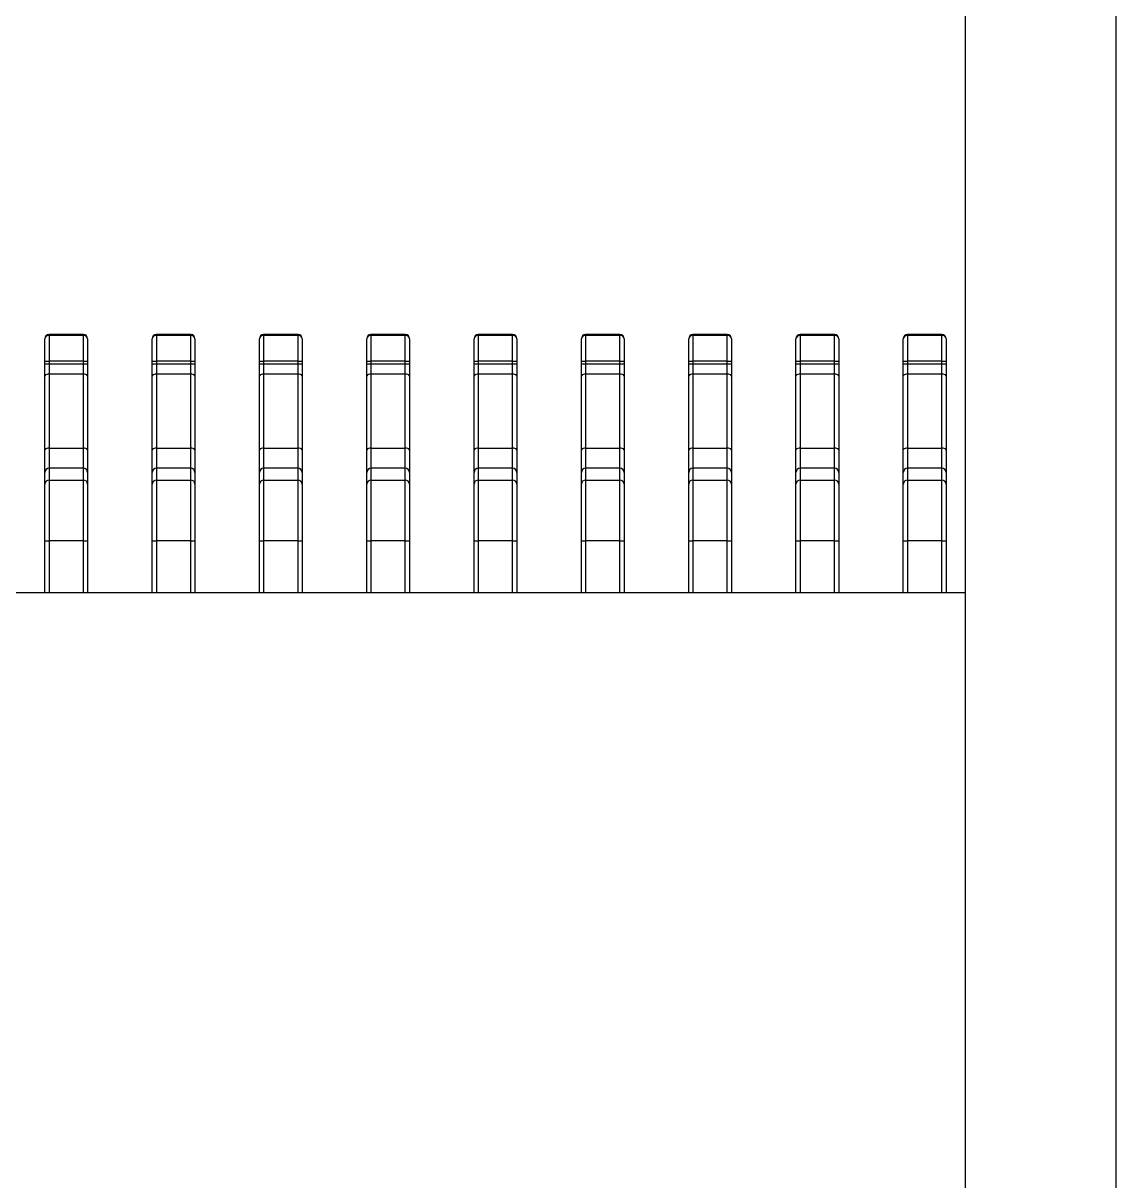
# Model space of a CAD drawing. Header units: millimetres. Extents: x -2889 to 8174, y 2447 to 8478.
# Drawn here: x 2749.143 to 2749.652, y 3453.499 to 3454.039 of the extents above; entities that cross this region are included whole.
import ezdxf

# ---------------------------------------------------------------- set-up
doc = ezdxf.new("R2010")
doc.units = ezdxf.units.MM

msp = doc.modelspace()

# ---------------------------------------------------------------- linework, layer by layer
at = {"color": 7, "linetype": 'Continuous', "lineweight": 25}
for p, q in [((2749.581919643147, 3448.57660896524), (2749.581919643147, 3474.43660896524)), ((2749.651919643146, 3474.43660896524), (2749.651919643146, 3448.57660896524)), ((2749.170911607211, 3453.893485071058), (2749.154911607211, 3453.893485071058)), ((2749.154911607211, 3453.893091860363), (2749.154911607211, 3453.881040940575)), ((2749.170911607211, 3453.893091860363), (2749.154911607211, 3453.893091860363)), ((2749.170911607211, 3453.881040940575), (2749.170911607211, 3453.893091860363)), ((2749.220911607211, 3453.893485071058), (2749.204911607211, 3453.893485071058)), ((2749.204911607211, 3453.893091860363), (2749.204911607211, 3453.881040940575)), ((2749.220911607211, 3453.893091860363), (2749.204911607211, 3453.893091860363)), ((2749.220911607211, 3453.881040940575), (2749.220911607211, 3453.893091860363)), ((2749.270911607211, 3453.893485071058), (2749.254911607211, 3453.893485071058)), ((2749.254911607211, 3453.893091860363), (2749.254911607211, 3453.881040940575)), ((2749.270911607211, 3453.893091860363), (2749.254911607211, 3453.893091860363)), ((2749.270911607211, 3453.881040940575), (2749.270911607211, 3453.893091860363)), ((2749.320911607211, 3453.893485071058), (2749.304911607211, 3453.893485071058)), ((2749.304911607211, 3453.893091860363), (2749.304911607211, 3453.881040940575)), ((2749.320911607211, 3453.893091860363), (2749.304911607211, 3453.893091860363)), ((2749.320911607211, 3453.881040940575), (2749.320911607211, 3453.893091860363)), ((2749.370911607211, 3453.893485071058), (2749.354911607211, 3453.893485071058)), ((2749.354911607211, 3453.893091860363), (2749.354911607211, 3453.881040940575)), ((2749.370911607211, 3453.893091860363), (2749.354911607211, 3453.893091860363)), ((2749.370911607211, 3453.881040940575), (2749.370911607211, 3453.893091860363)), ((2749.420911607211, 3453.893485071058), (2749.404911607211, 3453.893485071058)), ((2749.404911607211, 3453.893091860363), (2749.404911607211, 3453.881040940575)), ((2749.420911607211, 3453.893091860363), (2749.404911607211, 3453.893091860363)), ((2749.420911607211, 3453.881040940575), (2749.420911607211, 3453.893091860363)), ((2749.470911607211, 3453.893485071058), (2749.454911607211, 3453.893485071058)), ((2749.454911607211, 3453.893091860363), (2749.454911607211, 3453.881040940575)), ((2749.470911607211, 3453.893091860363), (2749.454911607211, 3453.893091860363)), ((2749.470911607211, 3453.881040940575), (2749.470911607211, 3453.893091860363)), ((2749.520911607211, 3453.893485071058), (2749.504911607211, 3453.893485071058)), ((2749.504911607211, 3453.893091860363), (2749.504911607211, 3453.881040940575)), ((2749.520911607211, 3453.893091860363), (2749.504911607211, 3453.893091860363)), ((2749.520911607211, 3453.881040940575), (2749.520911607211, 3453.893091860363)), ((2749.570911607211, 3453.893485071058), (2749.554911607211, 3453.893485071058)), ((2749.554911607211, 3453.893091860363), (2749.554911607211, 3453.881040940575)), ((2749.570911607211, 3453.893091860363), (2749.554911607211, 3453.893091860363)), ((2749.570911607211, 3453.881040940575), (2749.570911607211, 3453.893091860363)), ((2749.152911607211, 3453.881040940575), (2749.152911607211, 3453.891485071058)), ((2749.172911607211, 3453.891485071058), (2749.172911607211, 3453.881040940575)), ((2749.202911607211, 3453.881040940575), (2749.202911607211, 3453.891485071058)), ((2749.222911607211, 3453.891485071058), (2749.222911607211, 3453.881040940575)), ((2749.252911607211, 3453.881040940575), (2749.252911607211, 3453.891485071058)), ((2749.272911607211, 3453.891485071058), (2749.272911607211, 3453.881040940575)), ((2749.302911607211, 3453.881040940575), (2749.302911607211, 3453.891485071058)), ((2749.322911607211, 3453.891485071058), (2749.322911607211, 3453.881040940575)), ((2749.352911607211, 3453.881040940575), (2749.352911607211, 3453.891485071058)), ((2749.372911607211, 3453.891485071058), (2749.372911607211, 3453.881040940575)), ((2749.402911607211, 3453.881040940575), (2749.402911607211, 3453.891485071058)), ((2749.422911607211, 3453.891485071058), (2749.422911607211, 3453.881040940575)), ((2749.452911607211, 3453.881040940575), (2749.452911607211, 3453.891485071058)), ((2749.472911607211, 3453.891485071058), (2749.472911607211, 3453.881040940575)), ((2749.502911607211, 3453.881040940575), (2749.502911607211, 3453.891485071058)), ((2749.522911607211, 3453.891485071058), (2749.522911607211, 3453.881040940575)), ((2749.552911607211, 3453.881040940575), (2749.552911607211, 3453.891485071058)), ((2749.572911607211, 3453.891485071058), (2749.572911607211, 3453.881040940575)), ((2749.152911607211, 3453.881040940575), (2749.154911607211, 3453.881040940575)), ((2749.152911607211, 3453.87982782583), (2749.152911607211, 3453.881040940575)), ((2749.152911607211, 3453.87982782583), (2749.154911607211, 3453.87982782583)), ((2749.152911607211, 3453.874315098251), (2749.152911607211, 3453.87982782583)), ((2749.170911607211, 3453.881040940575), (2749.154911607211, 3453.881040940575)), ((2749.154911607211, 3453.881040940575), (2749.154911607211, 3453.87982782583)), ((2749.154911607211, 3453.87982782583), (2749.154911607211, 3453.874963654437)), ((2749.154911607211, 3453.87982782583), (2749.170911607211, 3453.87982782583)), ((2749.170911607211, 3453.87982782583), (2749.170911607211, 3453.881040940575)), ((2749.170911607211, 3453.881040940575), (2749.172911607211, 3453.881040940575)), ((2749.170911607211, 3453.874963654437), (2749.170911607211, 3453.87982782583)), ((2749.170911607211, 3453.87982782583), (2749.172911607211, 3453.87982782583)), ((2749.172911607211, 3453.881040940575), (2749.172911607211, 3453.87982782583)), ((2749.172911607211, 3453.87982782583), (2749.172911607211, 3453.874315098251)), ((2749.202911607211, 3453.881040940575), (2749.204911607211, 3453.881040940575)), ((2749.202911607211, 3453.87982782583), (2749.202911607211, 3453.881040940575)), ((2749.202911607211, 3453.87982782583), (2749.204911607211, 3453.87982782583)), ((2749.202911607211, 3453.874315098251), (2749.202911607211, 3453.87982782583)), ((2749.204911607211, 3453.881040940575), (2749.204911607211, 3453.87982782583)), ((2749.220911607211, 3453.881040940575), (2749.204911607211, 3453.881040940575)), ((2749.204911607211, 3453.87982782583), (2749.204911607211, 3453.874963654437)), ((2749.204911607211, 3453.87982782583), (2749.220911607211, 3453.87982782583)), ((2749.220911607211, 3453.87982782583), (2749.220911607211, 3453.881040940575)), ((2749.220911607211, 3453.881040940575), (2749.222911607211, 3453.881040940575)), ((2749.220911607211, 3453.874963654437), (2749.220911607211, 3453.87982782583)), ((2749.220911607211, 3453.87982782583), (2749.222911607211, 3453.87982782583)), ((2749.222911607211, 3453.881040940575), (2749.222911607211, 3453.87982782583)), ((2749.222911607211, 3453.87982782583), (2749.222911607211, 3453.874315098251)), ((2749.252911607211, 3453.881040940575), (2749.254911607211, 3453.881040940575)), ((2749.252911607211, 3453.87982782583), (2749.252911607211, 3453.881040940575)), ((2749.252911607211, 3453.87982782583), (2749.254911607211, 3453.87982782583)), ((2749.252911607211, 3453.874315098251), (2749.252911607211, 3453.87982782583)), ((2749.270911607211, 3453.881040940575), (2749.254911607211, 3453.881040940575)), ((2749.254911607211, 3453.881040940575), (2749.254911607211, 3453.87982782583)), ((2749.254911607211, 3453.87982782583), (2749.254911607211, 3453.874963654437)), ((2749.254911607211, 3453.87982782583), (2749.270911607211, 3453.87982782583)), ((2749.270911607211, 3453.87982782583), (2749.270911607211, 3453.881040940575)), ((2749.270911607211, 3453.881040940575), (2749.272911607211, 3453.881040940575)), ((2749.270911607211, 3453.874963654437), (2749.270911607211, 3453.87982782583)), ((2749.270911607211, 3453.87982782583), (2749.272911607211, 3453.87982782583)), ((2749.272911607211, 3453.881040940575), (2749.272911607211, 3453.87982782583)), ((2749.272911607211, 3453.87982782583), (2749.272911607211, 3453.874315098251)), ((2749.302911607211, 3453.881040940575), (2749.304911607211, 3453.881040940575)), ((2749.302911607211, 3453.87982782583), (2749.302911607211, 3453.881040940575)), ((2749.302911607211, 3453.87982782583), (2749.304911607211, 3453.87982782583)), ((2749.302911607211, 3453.874315098251), (2749.302911607211, 3453.87982782583)), ((2749.304911607211, 3453.881040940575), (2749.304911607211, 3453.87982782583)), ((2749.320911607211, 3453.881040940575), (2749.304911607211, 3453.881040940575)), ((2749.304911607211, 3453.87982782583), (2749.304911607211, 3453.874963654437)), ((2749.304911607211, 3453.87982782583), (2749.320911607211, 3453.87982782583)), ((2749.320911607211, 3453.87982782583), (2749.320911607211, 3453.881040940575)), ((2749.320911607211, 3453.881040940575), (2749.322911607211, 3453.881040940575)), ((2749.320911607211, 3453.874963654437), (2749.320911607211, 3453.87982782583)), ((2749.320911607211, 3453.87982782583), (2749.322911607211, 3453.87982782583)), ((2749.322911607211, 3453.881040940575), (2749.322911607211, 3453.87982782583)), ((2749.322911607211, 3453.87982782583), (2749.322911607211, 3453.874315098251)), ((2749.352911607211, 3453.881040940575), (2749.354911607211, 3453.881040940575)), ((2749.352911607211, 3453.87982782583), (2749.352911607211, 3453.881040940575)), ((2749.352911607211, 3453.87982782583), (2749.354911607211, 3453.87982782583)), ((2749.352911607211, 3453.874315098251), (2749.352911607211, 3453.87982782583)), ((2749.370911607211, 3453.881040940575), (2749.354911607211, 3453.881040940575)), ((2749.354911607211, 3453.881040940575), (2749.354911607211, 3453.87982782583)), ((2749.354911607211, 3453.87982782583), (2749.354911607211, 3453.874963654437)), ((2749.354911607211, 3453.87982782583), (2749.370911607211, 3453.87982782583)), ((2749.370911607211, 3453.87982782583), (2749.370911607211, 3453.881040940575)), ((2749.370911607211, 3453.881040940575), (2749.372911607211, 3453.881040940575)), ((2749.370911607211, 3453.874963654437), (2749.370911607211, 3453.87982782583)), ((2749.370911607211, 3453.87982782583), (2749.372911607211, 3453.87982782583)), ((2749.372911607211, 3453.881040940575), (2749.372911607211, 3453.87982782583)), ((2749.372911607211, 3453.87982782583), (2749.372911607211, 3453.874315098251)), ((2749.402911607211, 3453.881040940575), (2749.404911607211, 3453.881040940575)), ((2749.402911607211, 3453.87982782583), (2749.402911607211, 3453.881040940575)), ((2749.402911607211, 3453.87982782583), (2749.404911607211, 3453.87982782583)), ((2749.402911607211, 3453.874315098251), (2749.402911607211, 3453.87982782583)), ((2749.420911607211, 3453.881040940575), (2749.404911607211, 3453.881040940575)), ((2749.404911607211, 3453.881040940575), (2749.404911607211, 3453.87982782583)), ((2749.404911607211, 3453.87982782583), (2749.404911607211, 3453.874963654437)), ((2749.404911607211, 3453.87982782583), (2749.420911607211, 3453.87982782583)), ((2749.420911607211, 3453.87982782583), (2749.420911607211, 3453.881040940575)), ((2749.420911607211, 3453.881040940575), (2749.422911607211, 3453.881040940575)), ((2749.420911607211, 3453.874963654437), (2749.420911607211, 3453.87982782583)), ((2749.420911607211, 3453.87982782583), (2749.422911607211, 3453.87982782583)), ((2749.422911607211, 3453.881040940575), (2749.422911607211, 3453.87982782583)), ((2749.422911607211, 3453.87982782583), (2749.422911607211, 3453.874315098251)), ((2749.452911607211, 3453.881040940575), (2749.454911607211, 3453.881040940575)), ((2749.452911607211, 3453.87982782583), (2749.452911607211, 3453.881040940575)), ((2749.452911607211, 3453.87982782583), (2749.454911607211, 3453.87982782583)), ((2749.452911607211, 3453.874315098251), (2749.452911607211, 3453.87982782583)), ((2749.470911607211, 3453.881040940575), (2749.454911607211, 3453.881040940575)), ((2749.454911607211, 3453.881040940575), (2749.454911607211, 3453.87982782583)), ((2749.454911607211, 3453.87982782583), (2749.454911607211, 3453.874963654437)), ((2749.454911607211, 3453.87982782583), (2749.470911607211, 3453.87982782583)), ((2749.470911607211, 3453.87982782583), (2749.470911607211, 3453.881040940575)), ((2749.470911607211, 3453.881040940575), (2749.472911607211, 3453.881040940575)), ((2749.470911607211, 3453.874963654437), (2749.470911607211, 3453.87982782583)), ((2749.470911607211, 3453.87982782583), (2749.472911607211, 3453.87982782583)), ((2749.472911607211, 3453.881040940575), (2749.472911607211, 3453.87982782583)), ((2749.472911607211, 3453.87982782583), (2749.472911607211, 3453.874315098251)), ((2749.502911607211, 3453.881040940575), (2749.504911607211, 3453.881040940575)), ((2749.502911607211, 3453.87982782583), (2749.502911607211, 3453.881040940575)), ((2749.502911607211, 3453.87982782583), (2749.504911607211, 3453.87982782583)), ((2749.502911607211, 3453.874315098251), (2749.502911607211, 3453.87982782583)), ((2749.504911607211, 3453.881040940575), (2749.504911607211, 3453.87982782583)), ((2749.520911607211, 3453.881040940575), (2749.504911607211, 3453.881040940575)), ((2749.504911607211, 3453.87982782583), (2749.504911607211, 3453.874963654437)), ((2749.504911607211, 3453.87982782583), (2749.520911607211, 3453.87982782583)), ((2749.520911607211, 3453.881040940575), (2749.522911607211, 3453.881040940575)), ((2749.520911607211, 3453.87982782583), (2749.520911607211, 3453.881040940575)), ((2749.520911607211, 3453.874963654437), (2749.520911607211, 3453.87982782583)), ((2749.520911607211, 3453.87982782583), (2749.522911607211, 3453.87982782583)), ((2749.522911607211, 3453.881040940575), (2749.522911607211, 3453.87982782583)), ((2749.522911607211, 3453.87982782583), (2749.522911607211, 3453.874315098251)), ((2749.552911607211, 3453.881040940575), (2749.554911607211, 3453.881040940575)), ((2749.552911607211, 3453.87982782583), (2749.552911607211, 3453.881040940575)), ((2749.552911607211, 3453.87982782583), (2749.554911607211, 3453.87982782583)), ((2749.552911607211, 3453.874315098251), (2749.552911607211, 3453.87982782583)), ((2749.570911607211, 3453.881040940575), (2749.554911607211, 3453.881040940575)), ((2749.554911607211, 3453.881040940575), (2749.554911607211, 3453.87982782583)), ((2749.554911607211, 3453.87982782583), (2749.554911607211, 3453.874963654437)), ((2749.554911607211, 3453.87982782583), (2749.570911607211, 3453.87982782583)), ((2749.570911607211, 3453.87982782583), (2749.570911607211, 3453.881040940575)), ((2749.570911607211, 3453.881040940575), (2749.572911607211, 3453.881040940575)), ((2749.570911607211, 3453.874963654437), (2749.570911607211, 3453.87982782583)), ((2749.570911607211, 3453.87982782583), (2749.572911607211, 3453.87982782583)), ((2749.572911607211, 3453.881040940575), (2749.572911607211, 3453.87982782583)), ((2749.572911607211, 3453.87982782583), (2749.572911607211, 3453.874315098251)), ((2749.152911607211, 3453.839808872157), (2749.152911607211, 3453.874315098251)), ((2749.154911607211, 3453.874963654437), (2749.154911607211, 3453.840457428343)), ((2749.170911607211, 3453.874963654437), (2749.154911607211, 3453.874963654437)), ((2749.170911607211, 3453.840457428343), (2749.170911607211, 3453.874963654437)), ((2749.172911607211, 3453.874315098251), (2749.172911607211, 3453.839808872157)), ((2749.202911607211, 3453.839808872157), (2749.202911607211, 3453.874315098251)), ((2749.204911607211, 3453.874963654437), (2749.204911607211, 3453.840457428343)), ((2749.220911607211, 3453.874963654437), (2749.204911607211, 3453.874963654437)), ((2749.220911607211, 3453.840457428343), (2749.220911607211, 3453.874963654437)), ((2749.222911607211, 3453.874315098251), (2749.222911607211, 3453.839808872157)), ((2749.252911607211, 3453.839808872157), (2749.252911607211, 3453.874315098251)), ((2749.254911607211, 3453.874963654437), (2749.254911607211, 3453.840457428343)), ((2749.270911607211, 3453.874963654437), (2749.254911607211, 3453.874963654437)), ((2749.270911607211, 3453.840457428343), (2749.270911607211, 3453.874963654437)), ((2749.272911607211, 3453.874315098251), (2749.272911607211, 3453.839808872157)), ((2749.302911607211, 3453.839808872157), (2749.302911607211, 3453.874315098251)), ((2749.304911607211, 3453.874963654437), (2749.304911607211, 3453.840457428343)), ((2749.320911607211, 3453.874963654437), (2749.304911607211, 3453.874963654437)), ((2749.320911607211, 3453.840457428343), (2749.320911607211, 3453.874963654437)), ((2749.322911607211, 3453.874315098251), (2749.322911607211, 3453.839808872157)), ((2749.352911607211, 3453.839808872157), (2749.352911607211, 3453.874315098251)), ((2749.354911607211, 3453.874963654437), (2749.354911607211, 3453.840457428343)), ((2749.370911607211, 3453.874963654437), (2749.354911607211, 3453.874963654437)), ((2749.370911607211, 3453.840457428343), (2749.370911607211, 3453.874963654437)), ((2749.372911607211, 3453.874315098251), (2749.372911607211, 3453.839808872157)), ((2749.402911607211, 3453.839808872157), (2749.402911607211, 3453.874315098251)), ((2749.404911607211, 3453.874963654437), (2749.404911607211, 3453.840457428343)), ((2749.420911607211, 3453.874963654437), (2749.404911607211, 3453.874963654437)), ((2749.420911607211, 3453.840457428343), (2749.420911607211, 3453.874963654437)), ((2749.422911607211, 3453.874315098251), (2749.422911607211, 3453.839808872157)), ((2749.452911607211, 3453.839808872157), (2749.452911607211, 3453.874315098251)), ((2749.454911607211, 3453.874963654437), (2749.454911607211, 3453.840457428343)), ((2749.470911607211, 3453.874963654437), (2749.454911607211, 3453.874963654437)), ((2749.470911607211, 3453.840457428343), (2749.470911607211, 3453.874963654437)), ((2749.472911607211, 3453.874315098251), (2749.472911607211, 3453.839808872157)), ((2749.502911607211, 3453.839808872157), (2749.502911607211, 3453.874315098251)), ((2749.504911607211, 3453.874963654437), (2749.504911607211, 3453.840457428343)), ((2749.520911607211, 3453.874963654437), (2749.504911607211, 3453.874963654437)), ((2749.520911607211, 3453.840457428343), (2749.520911607211, 3453.874963654437)), ((2749.522911607211, 3453.874315098251), (2749.522911607211, 3453.839808872157)), ((2749.552911607211, 3453.839808872157), (2749.552911607211, 3453.874315098251)), ((2749.554911607211, 3453.874963654437), (2749.554911607211, 3453.840457428343)), ((2749.570911607211, 3453.874963654437), (2749.554911607211, 3453.874963654437)), ((2749.570911607211, 3453.840457428343), (2749.570911607211, 3453.874963654437)), ((2749.572911607211, 3453.874315098251), (2749.572911607211, 3453.839808872157)), ((2749.152911607211, 3453.829258728228), (2749.152911607211, 3453.839808872157)), ((2749.154911607211, 3453.840457428343), (2749.154911607211, 3453.831148477817)), ((2749.154911607211, 3453.840457428343), (2749.170911607211, 3453.840457428343)), ((2749.170911607211, 3453.831148477817), (2749.170911607211, 3453.840457428343)), ((2749.172911607211, 3453.839808872157), (2749.172911607211, 3453.829258728228)), ((2749.202911607211, 3453.829258728228), (2749.202911607211, 3453.839808872157)), ((2749.204911607211, 3453.840457428343), (2749.204911607211, 3453.831148477817)), ((2749.204911607211, 3453.840457428343), (2749.220911607211, 3453.840457428343)), ((2749.220911607211, 3453.831148477817), (2749.220911607211, 3453.840457428343)), ((2749.222911607211, 3453.839808872157), (2749.222911607211, 3453.829258728228)), ((2749.252911607211, 3453.829258728228), (2749.252911607211, 3453.839808872157)), ((2749.254911607211, 3453.840457428343), (2749.254911607211, 3453.831148477817)), ((2749.254911607211, 3453.840457428343), (2749.270911607211, 3453.840457428343)), ((2749.270911607211, 3453.831148477817), (2749.270911607211, 3453.840457428343)), ((2749.272911607211, 3453.839808872157), (2749.272911607211, 3453.829258728228)), ((2749.302911607211, 3453.829258728228), (2749.302911607211, 3453.839808872157)), ((2749.304911607211, 3453.840457428343), (2749.304911607211, 3453.831148477817)), ((2749.304911607211, 3453.840457428343), (2749.320911607211, 3453.840457428343)), ((2749.320911607211, 3453.831148477817), (2749.320911607211, 3453.840457428343)), ((2749.322911607211, 3453.839808872157), (2749.322911607211, 3453.829258728228)), ((2749.352911607211, 3453.829258728228), (2749.352911607211, 3453.839808872157)), ((2749.354911607211, 3453.840457428343), (2749.354911607211, 3453.831148477817)), ((2749.354911607211, 3453.840457428343), (2749.370911607211, 3453.840457428343)), ((2749.370911607211, 3453.831148477817), (2749.370911607211, 3453.840457428343)), ((2749.372911607211, 3453.839808872157), (2749.372911607211, 3453.829258728228)), ((2749.402911607211, 3453.829258728228), (2749.402911607211, 3453.839808872157)), ((2749.404911607211, 3453.840457428343), (2749.404911607211, 3453.831148477817)), ((2749.404911607211, 3453.840457428343), (2749.420911607211, 3453.840457428343)), ((2749.420911607211, 3453.831148477817), (2749.420911607211, 3453.840457428343)), ((2749.422911607211, 3453.839808872157), (2749.422911607211, 3453.829258728228)), ((2749.452911607211, 3453.829258728228), (2749.452911607211, 3453.839808872157)), ((2749.454911607211, 3453.840457428343), (2749.454911607211, 3453.831148477817)), ((2749.454911607211, 3453.840457428343), (2749.470911607211, 3453.840457428343)), ((2749.470911607211, 3453.831148477817), (2749.470911607211, 3453.840457428343)), ((2749.472911607211, 3453.839808872157), (2749.472911607211, 3453.829258728228)), ((2749.502911607211, 3453.829258728228), (2749.502911607211, 3453.839808872157)), ((2749.504911607211, 3453.840457428343), (2749.504911607211, 3453.831148477817)), ((2749.504911607211, 3453.840457428343), (2749.520911607211, 3453.840457428343)), ((2749.520911607211, 3453.831148477817), (2749.520911607211, 3453.840457428343)), ((2749.522911607211, 3453.839808872157), (2749.522911607211, 3453.829258728228)), ((2749.552911607211, 3453.829258728228), (2749.552911607211, 3453.839808872157)), ((2749.554911607211, 3453.840457428343), (2749.554911607211, 3453.831148477817)), ((2749.554911607211, 3453.840457428343), (2749.570911607211, 3453.840457428343)), ((2749.570911607211, 3453.831148477817), (2749.570911607211, 3453.840457428343)), ((2749.572911607211, 3453.839808872157), (2749.572911607211, 3453.829258728228)), ((2749.152911607211, 3453.823759829817), (2749.152911607211, 3453.829258728228)), ((2749.154911607211, 3453.831148477817), (2749.154911607211, 3453.825649579406)), ((2749.170911607211, 3453.831148477817), (2749.154911607211, 3453.831148477817)), ((2749.170911607211, 3453.825649579406), (2749.170911607211, 3453.831148477817)), ((2749.172911607211, 3453.829258728228), (2749.172911607211, 3453.823759829817)), ((2749.202911607211, 3453.823759829817), (2749.202911607211, 3453.829258728228)), ((2749.204911607211, 3453.831148477817), (2749.204911607211, 3453.825649579406)), ((2749.220911607211, 3453.831148477817), (2749.204911607211, 3453.831148477817)), ((2749.220911607211, 3453.825649579406), (2749.220911607211, 3453.831148477817)), ((2749.222911607211, 3453.829258728228), (2749.222911607211, 3453.823759829817)), ((2749.252911607211, 3453.823759829817), (2749.252911607211, 3453.829258728228)), ((2749.254911607211, 3453.831148477817), (2749.254911607211, 3453.825649579406)), ((2749.270911607211, 3453.831148477817), (2749.254911607211, 3453.831148477817)), ((2749.270911607211, 3453.825649579406), (2749.270911607211, 3453.831148477817)), ((2749.272911607211, 3453.829258728228), (2749.272911607211, 3453.823759829817)), ((2749.302911607211, 3453.823759829817), (2749.302911607211, 3453.829258728228)), ((2749.304911607211, 3453.831148477817), (2749.304911607211, 3453.825649579406)), ((2749.320911607211, 3453.831148477817), (2749.304911607211, 3453.831148477817)), ((2749.320911607211, 3453.825649579406), (2749.320911607211, 3453.831148477817)), ((2749.322911607211, 3453.829258728228), (2749.322911607211, 3453.823759829817)), ((2749.352911607211, 3453.823759829817), (2749.352911607211, 3453.829258728228)), ((2749.354911607211, 3453.831148477817), (2749.354911607211, 3453.825649579406)), ((2749.370911607211, 3453.831148477817), (2749.354911607211, 3453.831148477817)), ((2749.370911607211, 3453.825649579406), (2749.370911607211, 3453.831148477817)), ((2749.372911607211, 3453.829258728228), (2749.372911607211, 3453.823759829817)), ((2749.402911607211, 3453.823759829817), (2749.402911607211, 3453.829258728228)), ((2749.404911607211, 3453.831148477817), (2749.404911607211, 3453.825649579406)), ((2749.420911607211, 3453.831148477817), (2749.404911607211, 3453.831148477817)), ((2749.420911607211, 3453.825649579406), (2749.420911607211, 3453.831148477817)), ((2749.422911607211, 3453.829258728228), (2749.422911607211, 3453.823759829817)), ((2749.452911607211, 3453.823759829817), (2749.452911607211, 3453.829258728228)), ((2749.454911607211, 3453.831148477817), (2749.454911607211, 3453.825649579406)), ((2749.470911607211, 3453.831148477817), (2749.454911607211, 3453.831148477817)), ((2749.470911607211, 3453.825649579406), (2749.470911607211, 3453.831148477817)), ((2749.472911607211, 3453.829258728228), (2749.472911607211, 3453.823759829817)), ((2749.502911607211, 3453.823759829817), (2749.502911607211, 3453.829258728228)), ((2749.504911607211, 3453.831148477817), (2749.504911607211, 3453.825649579406)), ((2749.520911607211, 3453.831148477817), (2749.504911607211, 3453.831148477817)), ((2749.520911607211, 3453.825649579406), (2749.520911607211, 3453.831148477817)), ((2749.522911607211, 3453.829258728228), (2749.522911607211, 3453.823759829817)), ((2749.552911607211, 3453.823759829817), (2749.552911607211, 3453.829258728228)), ((2749.554911607211, 3453.831148477817), (2749.554911607211, 3453.825649579406)), ((2749.570911607211, 3453.831148477817), (2749.554911607211, 3453.831148477817)), ((2749.570911607211, 3453.825649579406), (2749.570911607211, 3453.831148477817)), ((2749.572911607211, 3453.829258728228), (2749.572911607211, 3453.823759829817)), ((2749.152911607211, 3453.79730333557), (2749.152911607211, 3453.823759829817)), ((2749.154911607211, 3453.825649579406), (2749.154911607211, 3453.79730333557)), ((2749.154911607211, 3453.825649579406), (2749.170911607211, 3453.825649579406)), ((2749.170911607211, 3453.79730333557), (2749.170911607211, 3453.825649579406)), ((2749.172911607211, 3453.823759829817), (2749.172911607211, 3453.79730333557)), ((2749.202911607211, 3453.79730333557), (2749.202911607211, 3453.823759829817)), ((2749.204911607211, 3453.825649579406), (2749.204911607211, 3453.79730333557)), ((2749.204911607211, 3453.825649579406), (2749.220911607211, 3453.825649579406)), ((2749.220911607211, 3453.79730333557), (2749.220911607211, 3453.825649579406)), ((2749.222911607211, 3453.823759829817), (2749.222911607211, 3453.79730333557)), ((2749.252911607211, 3453.79730333557), (2749.252911607211, 3453.823759829817)), ((2749.254911607211, 3453.825649579406), (2749.254911607211, 3453.79730333557)), ((2749.254911607211, 3453.825649579406), (2749.270911607211, 3453.825649579406)), ((2749.270911607211, 3453.79730333557), (2749.270911607211, 3453.825649579406)), ((2749.272911607211, 3453.823759829817), (2749.272911607211, 3453.79730333557)), ((2749.302911607211, 3453.79730333557), (2749.302911607211, 3453.823759829817)), ((2749.304911607211, 3453.825649579406), (2749.304911607211, 3453.79730333557)), ((2749.304911607211, 3453.825649579406), (2749.320911607211, 3453.825649579406)), ((2749.320911607211, 3453.79730333557), (2749.320911607211, 3453.825649579406)), ((2749.322911607211, 3453.823759829817), (2749.322911607211, 3453.79730333557)), ((2749.352911607211, 3453.79730333557), (2749.352911607211, 3453.823759829817)), ((2749.354911607211, 3453.825649579406), (2749.354911607211, 3453.79730333557)), ((2749.354911607211, 3453.825649579406), (2749.370911607211, 3453.825649579406)), ((2749.370911607211, 3453.79730333557), (2749.370911607211, 3453.825649579406)), ((2749.372911607211, 3453.823759829817), (2749.372911607211, 3453.79730333557)), ((2749.402911607211, 3453.79730333557), (2749.402911607211, 3453.823759829817)), ((2749.404911607211, 3453.825649579406), (2749.404911607211, 3453.79730333557)), ((2749.404911607211, 3453.825649579406), (2749.420911607211, 3453.825649579406)), ((2749.420911607211, 3453.79730333557), (2749.420911607211, 3453.825649579406)), ((2749.422911607211, 3453.823759829817), (2749.422911607211, 3453.79730333557)), ((2749.452911607211, 3453.79730333557), (2749.452911607211, 3453.823759829817)), ((2749.454911607211, 3453.825649579406), (2749.454911607211, 3453.79730333557)), ((2749.454911607211, 3453.825649579406), (2749.470911607211, 3453.825649579406)), ((2749.470911607211, 3453.79730333557), (2749.470911607211, 3453.825649579406)), ((2749.472911607211, 3453.823759829817), (2749.472911607211, 3453.79730333557)), ((2749.502911607211, 3453.79730333557), (2749.502911607211, 3453.823759829817)), ((2749.504911607211, 3453.825649579406), (2749.504911607211, 3453.79730333557)), ((2749.504911607211, 3453.825649579406), (2749.520911607211, 3453.825649579406)), ((2749.520911607211, 3453.79730333557), (2749.520911607211, 3453.825649579406)), ((2749.522911607211, 3453.823759829817), (2749.522911607211, 3453.79730333557)), ((2749.552911607211, 3453.79730333557), (2749.552911607211, 3453.823759829817)), ((2749.554911607211, 3453.825649579406), (2749.554911607211, 3453.79730333557)), ((2749.554911607211, 3453.825649579406), (2749.570911607211, 3453.825649579406)), ((2749.570911607211, 3453.79730333557), (2749.570911607211, 3453.825649579406)), ((2749.572911607211, 3453.823759829817), (2749.572911607211, 3453.79730333557)), ((2749.152911607211, 3453.79730333557), (2749.154911607211, 3453.79730333557)), ((2749.152911607211, 3453.773123414157), (2749.152911607211, 3453.79730333557)), ((2749.170911607211, 3453.79730333557), (2749.154911607211, 3453.79730333557)), ((2749.154911607211, 3453.79730333557), (2749.154911607211, 3453.773123414157)), ((2749.170911607211, 3453.79730333557), (2749.172911607211, 3453.79730333557)), ((2749.170911607211, 3453.773123414157), (2749.170911607211, 3453.79730333557)), ((2749.172911607211, 3453.79730333557), (2749.172911607211, 3453.773123414157)), ((2749.202911607211, 3453.79730333557), (2749.204911607211, 3453.79730333557)), ((2749.202911607211, 3453.773123414157), (2749.202911607211, 3453.79730333557)), ((2749.220911607211, 3453.79730333557), (2749.204911607211, 3453.79730333557)), ((2749.204911607211, 3453.79730333557), (2749.204911607211, 3453.773123414157)), ((2749.220911607211, 3453.79730333557), (2749.222911607211, 3453.79730333557)), ((2749.220911607211, 3453.773123414157), (2749.220911607211, 3453.79730333557)), ((2749.222911607211, 3453.79730333557), (2749.222911607211, 3453.773123414157)), ((2749.252911607211, 3453.79730333557), (2749.254911607211, 3453.79730333557)), ((2749.252911607211, 3453.773123414157), (2749.252911607211, 3453.79730333557)), ((2749.270911607211, 3453.79730333557), (2749.254911607211, 3453.79730333557)), ((2749.254911607211, 3453.79730333557), (2749.254911607211, 3453.773123414157)), ((2749.270911607211, 3453.79730333557), (2749.272911607211, 3453.79730333557)), ((2749.270911607211, 3453.773123414157), (2749.270911607211, 3453.79730333557)), ((2749.272911607211, 3453.79730333557), (2749.272911607211, 3453.773123414157)), ((2749.302911607211, 3453.79730333557), (2749.304911607211, 3453.79730333557)), ((2749.302911607211, 3453.773123414157), (2749.302911607211, 3453.79730333557)), ((2749.320911607211, 3453.79730333557), (2749.304911607211, 3453.79730333557)), ((2749.304911607211, 3453.79730333557), (2749.304911607211, 3453.773123414157)), ((2749.320911607211, 3453.79730333557), (2749.322911607211, 3453.79730333557)), ((2749.320911607211, 3453.773123414157), (2749.320911607211, 3453.79730333557)), ((2749.322911607211, 3453.79730333557), (2749.322911607211, 3453.773123414157)), ((2749.352911607211, 3453.79730333557), (2749.354911607211, 3453.79730333557)), ((2749.352911607211, 3453.773123414157), (2749.352911607211, 3453.79730333557)), ((2749.370911607211, 3453.79730333557), (2749.354911607211, 3453.79730333557)), ((2749.354911607211, 3453.79730333557), (2749.354911607211, 3453.773123414157)), ((2749.370911607211, 3453.79730333557), (2749.372911607211, 3453.79730333557)), ((2749.370911607211, 3453.773123414157), (2749.370911607211, 3453.79730333557)), ((2749.372911607211, 3453.79730333557), (2749.372911607211, 3453.773123414157)), ((2749.402911607211, 3453.79730333557), (2749.404911607211, 3453.79730333557)), ((2749.402911607211, 3453.773123414157), (2749.402911607211, 3453.79730333557)), ((2749.420911607211, 3453.79730333557), (2749.404911607211, 3453.79730333557)), ((2749.404911607211, 3453.79730333557), (2749.404911607211, 3453.773123414157)), ((2749.420911607211, 3453.79730333557), (2749.422911607211, 3453.79730333557)), ((2749.420911607211, 3453.773123414157), (2749.420911607211, 3453.79730333557)), ((2749.422911607211, 3453.79730333557), (2749.422911607211, 3453.773123414157)), ((2749.452911607211, 3453.79730333557), (2749.454911607211, 3453.79730333557)), ((2749.452911607211, 3453.773123414157), (2749.452911607211, 3453.79730333557)), ((2749.470911607211, 3453.79730333557), (2749.454911607211, 3453.79730333557)), ((2749.454911607211, 3453.79730333557), (2749.454911607211, 3453.773123414157)), ((2749.470911607211, 3453.79730333557), (2749.472911607211, 3453.79730333557)), ((2749.470911607211, 3453.773123414157), (2749.470911607211, 3453.79730333557)), ((2749.472911607211, 3453.79730333557), (2749.472911607211, 3453.773123414157)), ((2749.502911607211, 3453.79730333557), (2749.504911607211, 3453.79730333557)), ((2749.502911607211, 3453.773123414157), (2749.502911607211, 3453.79730333557)), ((2749.520911607211, 3453.79730333557), (2749.504911607211, 3453.79730333557)), ((2749.504911607211, 3453.79730333557), (2749.504911607211, 3453.773123414157)), ((2749.520911607211, 3453.79730333557), (2749.522911607211, 3453.79730333557)), ((2749.520911607211, 3453.773123414157), (2749.520911607211, 3453.79730333557)), ((2749.522911607211, 3453.79730333557), (2749.522911607211, 3453.773123414157)), ((2749.552911607211, 3453.79730333557), (2749.554911607211, 3453.79730333557)), ((2749.552911607211, 3453.773123414157), (2749.552911607211, 3453.79730333557)), ((2749.570911607211, 3453.79730333557), (2749.554911607211, 3453.79730333557)), ((2749.554911607211, 3453.79730333557), (2749.554911607211, 3453.773123414157)), ((2749.570911607211, 3453.79730333557), (2749.572911607211, 3453.79730333557)), ((2749.570911607211, 3453.773123414157), (2749.570911607211, 3453.79730333557)), ((2749.572911607211, 3453.79730333557), (2749.572911607211, 3453.773123414157)), ((2749.581919643147, 3453.773123414157), (2748.817911607211, 3453.773123414157))]:
    msp.add_line(p, q, dxfattribs=at)
at = {"color": 8, "linetype": 'Continuous', "lineweight": 25}
for p, q in [((2749.154911607211, 3453.893485071058), (2749.154911607211, 3453.893091860363)), ((2749.170911607211, 3453.893485071058), (2749.170911607211, 3453.893091860363)), ((2749.204911607211, 3453.893485071058), (2749.204911607211, 3453.893091860363)), ((2749.220911607211, 3453.893485071058), (2749.220911607211, 3453.893091860363)), ((2749.254911607211, 3453.893485071058), (2749.254911607211, 3453.893091860363)), ((2749.270911607211, 3453.893485071058), (2749.270911607211, 3453.893091860363)), ((2749.304911607211, 3453.893485071058), (2749.304911607211, 3453.893091860363)), ((2749.320911607211, 3453.893485071058), (2749.320911607211, 3453.893091860363)), ((2749.354911607211, 3453.893485071058), (2749.354911607211, 3453.893091860363)), ((2749.370911607211, 3453.893485071058), (2749.370911607211, 3453.893091860363)), ((2749.404911607211, 3453.893485071058), (2749.404911607211, 3453.893091860363)), ((2749.420911607211, 3453.893485071058), (2749.420911607211, 3453.893091860363)), ((2749.454911607211, 3453.893485071058), (2749.454911607211, 3453.893091860363)), ((2749.470911607211, 3453.893485071058), (2749.470911607211, 3453.893091860363)), ((2749.504911607211, 3453.893485071058), (2749.504911607211, 3453.893091860363)), ((2749.520911607211, 3453.893485071058), (2749.520911607211, 3453.893091860363)), ((2749.554911607211, 3453.893485071058), (2749.554911607211, 3453.893091860363)), ((2749.570911607211, 3453.893485071058), (2749.570911607211, 3453.893091860363))]:
    msp.add_line(p, q, dxfattribs=at)
at = {"color": 7, "linetype": 'Continuous', "lineweight": 25}
for centre, radius, start, end in [((2749.154911607211, 3453.891485071058), 0.00200000000000955, 90, 180), ((2749.154734328695, 3453.89126440925), 0.00183602974944274, 84.45915294983128, 173.0972653156932), ((2749.170911607211, 3453.891485071058), 0.00200000000000955, 0, 90), ((2749.171088885727, 3453.89126440925), 0.001836029749444113, 6.902734684303558, 95.54084705058744), ((2749.204911607211, 3453.891485071058), 0.00200000000000955, 90, 180), ((2749.204734328695, 3453.89126440925), 0.001836029749494331, 84.45915295085244, 173.0972653145944), ((2749.220911607211, 3453.891485071058), 0.00200000000000955, 0, 90), ((2749.221088885728, 3453.89126440925), 0.001836029749478515, 6.90273468503799, 95.54084704920008), ((2749.254911607211, 3453.891485071058), 0.00200000000000955, 90, 180), ((2749.254734328695, 3453.89126440925), 0.001836029749471029, 84.45915294993597, 173.0972653149095), ((2749.270911607211, 3453.891485071058), 0.00200000000000955, 0, 90), ((2749.271088885727, 3453.89126440925), 0.001836029749446884, 6.902734684251041, 95.54084705058744), ((2749.304911607211, 3453.891485071058), 0.00200000000000955, 90, 180), ((2749.304734328695, 3453.89126440925), 0.001836029749446884, 84.45915294941257, 173.097265315749), ((2749.320911607211, 3453.891485071058), 0.00200000000000955, 0, 90), ((2749.321088885727, 3453.89126440925), 0.001836029749446884, 6.902734684251041, 95.54084705016874), ((2749.354911607211, 3453.891485071058), 0.00200000000000955, 90, 180), ((2749.354734328695, 3453.89126440925), 0.001836029749478515, 84.45915295079993, 173.097265314962), ((2749.370911607211, 3453.891485071058), 0.00200000000000955, 0, 90), ((2749.371088885728, 3453.89126440925), 0.001836029749497946, 6.902734685851585, 95.54084704954035), ((2749.404911607211, 3453.891485071058), 0.001999999999995339, 90, 180), ((2749.404734328695, 3453.89126440925), 0.001836029749446884, 84.45915294983128, 173.097265315749), ((2749.420911607211, 3453.891485071058), 0.001999999999995339, 0, 90), ((2749.421088885727, 3453.89126440925), 0.001836029749446884, 6.902734684251041, 95.54084705016874), ((2749.454911607211, 3453.891485071058), 0.00200000000000955, 90, 180), ((2749.454734328695, 3453.89126440925), 0.001836029749494331, 84.45915295085244, 173.0972653145944), ((2749.470911607211, 3453.891485071058), 0.001999999999995339, 0, 90), ((2749.471088885728, 3453.89126440925), 0.001836029749456885, 6.902734684697032, 95.54084705011623), ((2749.504911607211, 3453.891485071058), 0.00200000000000955, 90, 180), ((2749.504734328695, 3453.89126440925), 0.001836029749496574, 84.45915295090462, 173.0972653141484), ((2749.520911607211, 3453.891485071058), 0.001999999999995339, 0, 90), ((2749.521088885727, 3453.89126440925), 0.001836029749469657, 6.902734685090504, 95.54084704961879), ((2749.554911607211, 3453.891485071058), 0.00200000000000955, 90, 180), ((2749.554734328695, 3453.89126440925), 0.001836029749459629, 84.45915294899355, 173.097265315303), ((2749.570911607211, 3453.891485071058), 0.00200000000000955, 0, 90), ((2749.571088885727, 3453.89126440925), 0.001836029749460992, 6.902734684198527, 95.54084704967127), ((2749.154464185352, 3453.87293535084), 0.002077065671314337, 77.56038550536798, 138.3731003862716), ((2749.171359029071, 3453.87293535084), 0.002077065671341939, 41.62689961431909, 102.4396144948454), ((2749.204464185352, 3453.87293535084), 0.002077065671412285, 77.56038550635498, 138.3731003849958), ((2749.22135902907, 3453.87293535084), 0.002077065671382782, 41.62689961466963, 102.4396144938316), ((2749.254464185352, 3453.87293535084), 0.002077065671451227, 77.56038550699508, 138.3731003843891), ((2749.27135902907, 3453.87293535084), 0.002077065671394386, 41.62689961498337, 102.4396144941255), ((2749.304464185352, 3453.87293535084), 0.002077065671355816, 77.56038550523444, 138.3731003856441), ((2749.321359029071, 3453.87293535084), 0.00207706567134384, 41.62689961404213, 102.4396144944455), ((2749.354464185352, 3453.87293535084), 0.002077065671405202, 77.56038550635498, 138.3731003847397), ((2749.37135902907, 3453.87293535084), 0.002077065671461849, 41.62689961536879, 102.4396144930049), ((2749.404464185352, 3453.87293535084), 0.002077065671373342, 77.56038550608791, 138.3731003856049), ((2749.421359029071, 3453.87293535084), 0.002077065671366632, 41.62689961463284, 102.4396144942852), ((2749.454464185352, 3453.87293535084), 0.002077065671421724, 77.56038550643483, 138.3731003847029), ((2749.47135902907, 3453.87293535084), 0.002077065671392222, 41.62689961498337, 102.4396144937249), ((2749.504464185352, 3453.87293535084), 0.002077065671446834, 77.5603855065952, 138.3731003841122), ((2749.52135902907, 3453.87293535084), 0.002077065671405202, 41.62689961526033, 102.4396144936451), ((2749.554464185352, 3453.87293535084), 0.002077065671386632, 77.56038550502106, 138.3731003850534), ((2749.571359029071, 3453.87293535084), 0.002077065671380509, 41.62689961494659, 102.4396144942053), ((2749.154464185352, 3453.838429124745), 0.002077065671223166, 77.56038550363347, 138.3731003872888), ((2749.171359029071, 3453.838429124745), 0.002077065671275614, 41.6268996131009, 102.4396144956459), ((2749.204464185352, 3453.838429124745), 0.002077065671373342, 77.56038550571486, 138.3731003856049), ((2749.22135902907, 3453.838429124745), 0.002077065671341939, 41.62689961431909, 102.4396144948454), ((2749.254464185352, 3453.838429124745), 0.002077065671358877, 77.56038550486069, 138.373100385388), ((2749.27135902907, 3453.838429124745), 0.00207706567134384, 41.62689961404213, 102.4396144948454), ((2749.304464185352, 3453.838429124745), 0.002077065671304897, 77.56038550451379, 138.3731003865462), ((2749.321359029071, 3453.838429124745), 0.002077065671295457, 41.62689961314012, 102.4396144951662), ((2749.354464185352, 3453.838429124745), 0.002077065671355816, 77.56038550523444, 138.373100385388), ((2749.37135902907, 3453.838429124745), 0.002077065671383964, 41.62689961411381, 102.4396144942852), ((2749.404464185352, 3453.838429124745), 0.002077065671286018, 77.56038550512775, 138.3731003871412), ((2749.421359029071, 3453.838429124745), 0.002077065671275614, 41.6268996131009, 102.4396144956459), ((2749.454464185352, 3453.838429124745), 0.002077065671382782, 77.5603855057947, 138.3731003853304), ((2749.47135902907, 3453.838429124745), 0.002077065671341939, 41.62689961431909, 102.4396144948454), ((2749.504464185352, 3453.838429124745), 0.002077065671397448, 77.56038550550149, 138.3731003847789), ((2749.52135902907, 3453.838429124745), 0.00207706567135328, 41.62689961435588, 102.4396144943657), ((2749.554464185352, 3453.838429124745), 0.002077065671358877, 77.56038550486069, 138.3731003856441), ((2749.571359029071, 3453.838429124745), 0.00207706567134384, 41.62689961404213, 102.4396144944455), ((2749.1548580014, 3453.829201994985), 0.001947220839708678, 88.42248256309674, 178.3304228366582), ((2749.170965213023, 3453.829201994985), 0.001947220839703528, 1.669577162481744, 91.5775174373464), ((2749.2048580014, 3453.829201994984), 0.001947220839747799, 88.42248256353987, 178.3304228358761), ((2749.220965213023, 3453.829201994984), 0.00194722083973318, 1.669577163706763, 91.57751743646014), ((2749.2548580014, 3453.829201994984), 0.00194722083973318, 88.42248256312278, 178.3304228362932), ((2749.270965213022, 3453.829201994984), 0.001947220839723666, 1.669577163732807, 91.57751743771131), ((2749.3048580014, 3453.829201994985), 0.001947220839718561, 88.42248256267965, 178.3304228366843), ((2749.320965213023, 3453.829201994985), 0.001947220839709069, 1.669577163315722, 91.57751743732035), ((2749.3548580014, 3453.829201994984), 0.001947220839747799, 88.42248256395686, 178.3304228358761), ((2749.370965213022, 3453.829201994984), 0.001947220839762004, 1.669577164097803, 91.57751743646014), ((2749.4048580014, 3453.829201994985), 0.001947220839675119, 88.42248256223661, 178.3304228374923), ((2749.420965213023, 3453.829201994985), 0.001947220839675119, 1.669577162507788, 91.57751743818046), ((2749.4548580014, 3453.829201994984), 0.001947220839718975, 88.42248256267965, 178.3304228362672), ((2749.470965213023, 3453.829201994985), 0.001947220839695255, 1.669577163341766, 91.57751743773733), ((2749.5048580014, 3453.829201994984), 0.001947220839718975, 88.42248256267965, 178.3304228362672), ((2749.520965213022, 3453.829201994984), 0.00194722083970946, 1.669577163758851, 91.57751743773733), ((2749.5548580014, 3453.829201994985), 0.001947220839689323, 88.42248256140255, 178.3304228374923), ((2749.570965213023, 3453.829201994985), 0.001947220839675119, 1.669577162507788, 91.57751743818046), ((2749.1548580014, 3453.823703096574), 0.001947220839708678, 88.42248256309674, 178.3304228374923), ((2749.170965213023, 3453.823703096574), 0.001947220839717733, 1.669577162481744, 91.57751743690329), ((2749.2048580014, 3453.823703096574), 0.00194722083976159, 88.4224825639829, 178.3304228363193), ((2749.220965213023, 3453.823703096574), 0.001947220839732352, 1.669577162872595, 91.57751743646014), ((2749.2548580014, 3453.823703096574), 0.00194722083976159, 88.4224825639829, 178.3304228363193), ((2749.270965213022, 3453.823703096574), 0.001947220839751294, 1.669577163706763, 91.5775174368512), ((2749.3048580014, 3453.823703096574), 0.001947220839732352, 88.42248256312278, 178.3304228371274), ((2749.320965213023, 3453.823703096574), 0.001947220839732352, 1.669577162872595, 91.57751743646014), ((2749.3548580014, 3453.823703096574), 0.001947220839750903, 88.42248256356591, 178.3304228362932), ((2749.370965213022, 3453.823703096574), 0.001947220839775794, 1.669577163680718, 91.5775174360171), ((2749.4048580014, 3453.823703096574), 0.001947220839708678, 88.42248256309674, 178.3304228375183), ((2749.420965213023, 3453.823703096574), 0.001947220839717733, 1.669577162481744, 91.57751743690329), ((2749.4548580014, 3453.823703096574), 0.00194722083976159, 88.4224825639829, 178.3304228363193), ((2749.470965213023, 3453.823703096574), 0.001947220839732352, 1.669577162872595, 91.57751743646014), ((2749.5048580014, 3453.823703096574), 0.001947220839750903, 88.42248256356591, 178.3304228362932), ((2749.520965213022, 3453.823703096574), 0.001947220839732352, 1.669577162872595, 91.57751743646014), ((2749.5548580014, 3453.823703096574), 0.001947220839703528, 88.42248256184558, 178.3304228375183), ((2749.570965213023, 3453.823703096574), 0.00194722083970946, 1.669577162898638, 91.57751743773733)]:
    msp.add_arc(centre, radius, start, end, dxfattribs=at)

doc.saveas('drawing.dxf')
